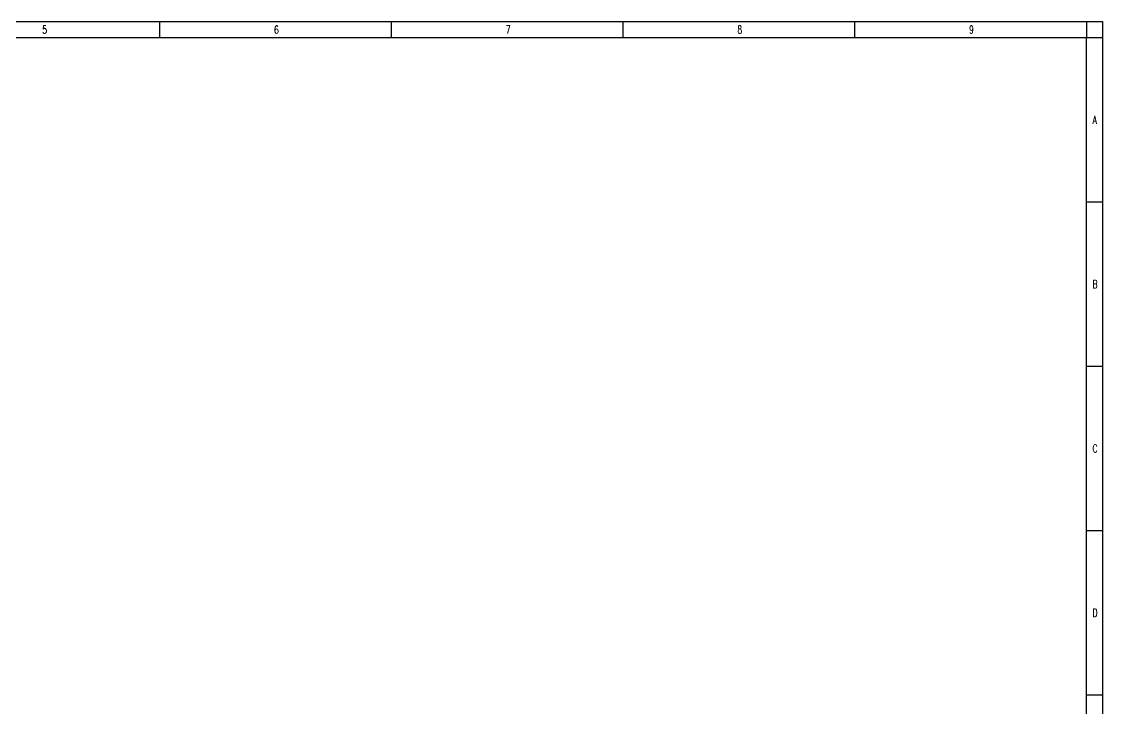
# Model space of a CAD drawing. Header units: inches. Extents: x 4934 to 71834, y 516767 to 558817.
# Drawn here: x 38069 to 71834, y 537371 to 558817 of the extents above; entities that cross this region are included whole.
import ezdxf

# ---------------------------------------------------------------- set-up
doc = ezdxf.new("R2010")
doc.units = ezdxf.units.IN
doc.header["$MEASUREMENT"] = 0
doc.styles.add('HZ', font='txt_____.ttf', dxfattribs={"width": 0.7, "bigfont": 'HZTXT'})

msp = doc.modelspace()

# ---------------------------------------------------------------- linework, layer by layer
at = {"color": 4, "flags": 128}
for points in [[(4934, 558817), (71834, 558817)], [(42377, 558817), (42377, 558317)], [(49615, 558817), (49615, 558317)], [(56854, 558817), (56854, 558317)], [(64092, 558817), (64092, 558317)], [(71334, 558817), (71334, 558317)], [(71834, 558817), (71834, 516767)]]:
    msp.add_lwpolyline(points, dxfattribs=at)
msp.add_lwpolyline([(6184, 558317), (71330, 558317), (71330, 517267), (6184, 517267)], close=True)
at = {"flags": 128}
for points in [[(71334, 558317), (71834, 558317)], [(71334, 553186), (71834, 553186)], [(71334, 548054), (71834, 548054)], [(71334, 542923), (71834, 542923)], [(71334, 537792), (71834, 537792)]]:
    msp.add_lwpolyline(points, dxfattribs=at)

# ---------------------------------------------------------------- texts
at = {"color": 0, "style": 'HZ', "width": 0.7}
for s, p in [('5', (38715, 558442)), ('6', (45954, 558442)), ('7', (53192, 558442)), ('8', (60431, 558442)), ('9', (67669, 558442)), ('A', (71527, 555626)), ('B', (71527, 550495)), ('C', (71527, 545363)), ('D', (71527, 540232))]:
    msp.add_text(s, height=250, dxfattribs=at).set_placement(p)

doc.saveas('drawing.dxf')
